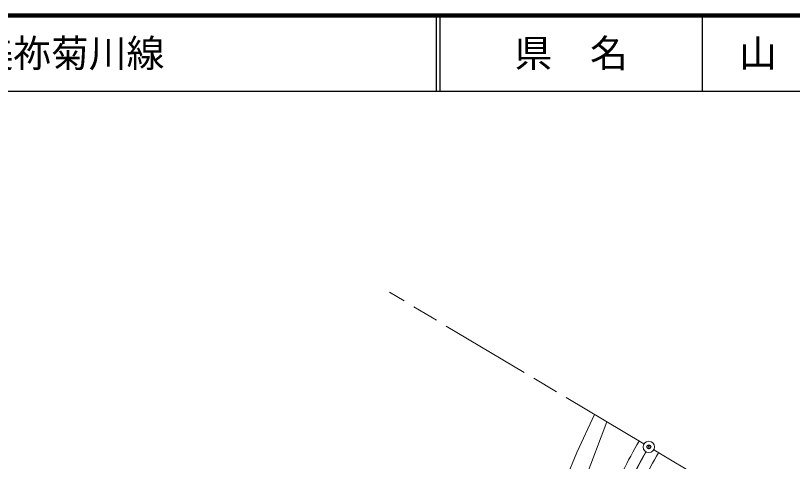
# Model space of a CAD drawing. Units: millimetres, scale not verified. Extents: x 40000 to 680000, y 20000 to 380000.
# Drawn here: x 242027 to 344943, y 320929 to 380000 of the extents above; entities that cross this region are included whole.
import ezdxf
from ezdxf.enums import TextEntityAlignment as Align

# ---------------------------------------------------------------- set-up
doc = ezdxf.new("R2010")
doc.units = ezdxf.units.MM
doc.header["$LTSCALE"] = 1000
doc.header["$PDMODE"] = 32
doc.header["$PDSIZE"] = 500
doc.linetypes.add('CHAIN', pattern=[18.5, 12, -1.5, 3.5, -1.5])
for name, color, linetype, lineweight in [('M-BGD', 7, 'Continuous', 13), ('M-BMK', 2, 'CHAIN', 13), ('M-BMK-SRVR', 3, 'Continuous', 13), ('M-TTL', 2, 'Continuous', 140), ('M-TTL-LINE', 7, 'Continuous', 25)]:
    doc.layers.add(name, color=color, linetype=linetype, lineweight=lineweight)
doc.layers.add('M-OTRS', color=6, linetype='Continuous')
doc.layers.add('M-TTL-TXT', color=7, linetype='Continuous')
doc.styles.add('ＭＳ ゴシック', font='')
doc.styles.get('ＭＳ ゴシック').set_extended_font_data('MS Gothic')

msp = doc.modelspace()

# ---------------------------------------------------------------- linework, layer by layer
at = {"layer": 'M-BGD'}
for p, q in [((318734, 327144), (316375, 322127)), ((316375, 315619), (320346, 326183)), ((316375, 322127), (313637, 315413))]:
    msp.add_line(p, q, dxfattribs=at)
for radius, end in [(51500, 159.29716), (48500, 159.35206)]:
    msp.add_arc((368860, 297241), radius, 149.1808, end, dxfattribs=at)
at = {"layer": 'M-BMK'}
for p, q in [((325276, 323242), (291569, 343351)), ((326565, 322473), (360272, 302364))]:
    msp.add_line(p, q, dxfattribs=at)
msp.add_arc((368860, 297241), 50000, 150.04024, 159.32399, dxfattribs=at)
at = {"layer": 'M-BMK-SRVR'}
msp.add_circle((325920, 322857), 750, dxfattribs=at)
msp.add_point((325920, 322857), dxfattribs=at)
msp.add_point((325920, 322857), dxfattribs=at)
at = {"layer": 'M-OTRS'}
msp.add_point((325920, 322857), dxfattribs=at)
at = {"layer": 'M-TTL'}
msp.add_line((680000, 380000), (40000, 380000), dxfattribs=at)
at = {"layer": 'M-TTL-LINE'}
for p, q in [((297750, 380000), (297750, 370000)), ((298250, 380000), (298250, 370000)), ((333000, 380000), (333000, 370000)), ((40000, 370000), (680000, 370000))]:
    msp.add_line(p, q, dxfattribs=at)

# ---------------------------------------------------------------- texts
at = {"layer": 'M-TTL-TXT', "style": 'ＭＳ ゴシック'}
msp.add_text('一般県道美祢菊川線', height=3666, dxfattribs=at).set_placement((216734, 375000), align=Align.MIDDLE_LEFT)
for s, p in [('県\u3000名', (315625, 375000)), ('山\u3000口\u3000県', (350375, 375000))]:
    msp.add_text(s, height=3666, dxfattribs=at).set_placement(p, align=Align.MIDDLE_CENTER)

doc.saveas('drawing.dxf')
